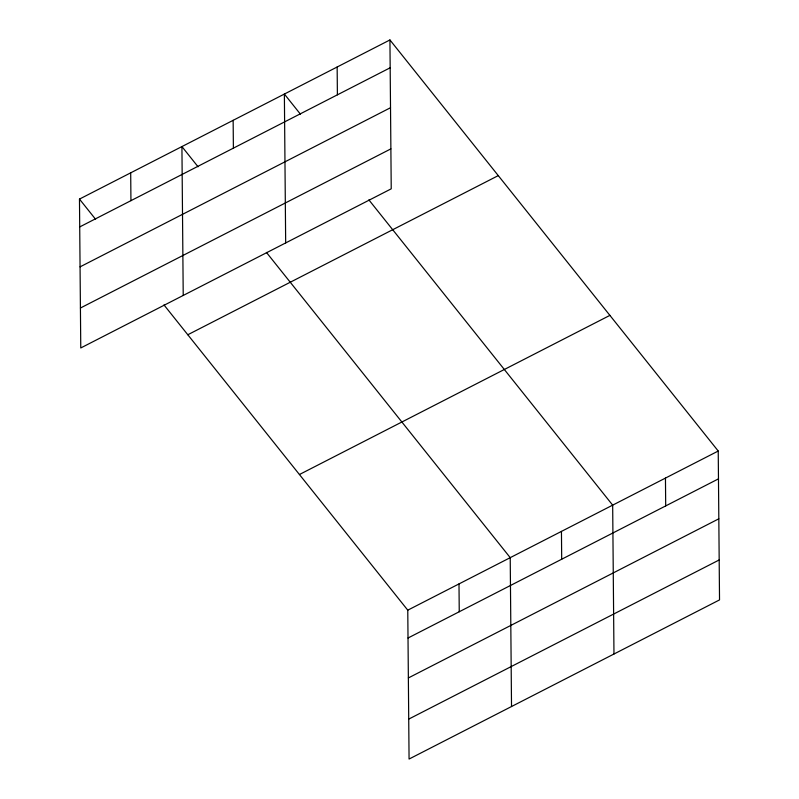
<?xml version="1.0" encoding="UTF-8"?>
<svg xmlns="http://www.w3.org/2000/svg" width="799" height="799" viewBox="0 0 799 799"><rect width="100%" height="100%" fill="white"/><g stroke="black" fill="none" stroke-linecap="round" stroke-linejoin="round"><path stroke-width="1.2" d="M389.932 39.95L391.23 188.824L80.769 347.964L79.471 199.091L389.932 39.95L718.231 451.036L719.529 599.909L409.068 759.05L407.77 610.176L163.985 304.928M79.71 226.926L390.172 67.775M80.06 266.866L390.521 107.725M80.419 308.024L390.881 148.874M187.805 334.751L498.266 175.61M299.435 474.526L609.897 315.375M407.77 610.176L718.231 451.036M408.019 638.011L718.471 478.861M408.359 677.952L718.82 518.811M408.718 719.11L719.18 559.959M300.504 114.267L284.374 94.062L285.672 242.926M368.888 199.89L612.673 505.148L613.972 654.011M198.052 166.781L181.922 146.577L183.221 295.45M266.437 252.414L510.221 557.662L511.52 706.536M79.471 199.091L95.6 219.296M665.457 478.092L665.697 505.917M561.447 531.405L561.697 559.23M458.996 583.919L459.245 611.754M337.148 67.006L337.398 94.831M233.148 120.319L233.388 148.145M130.696 172.834L130.936 200.669"/></g></svg>
